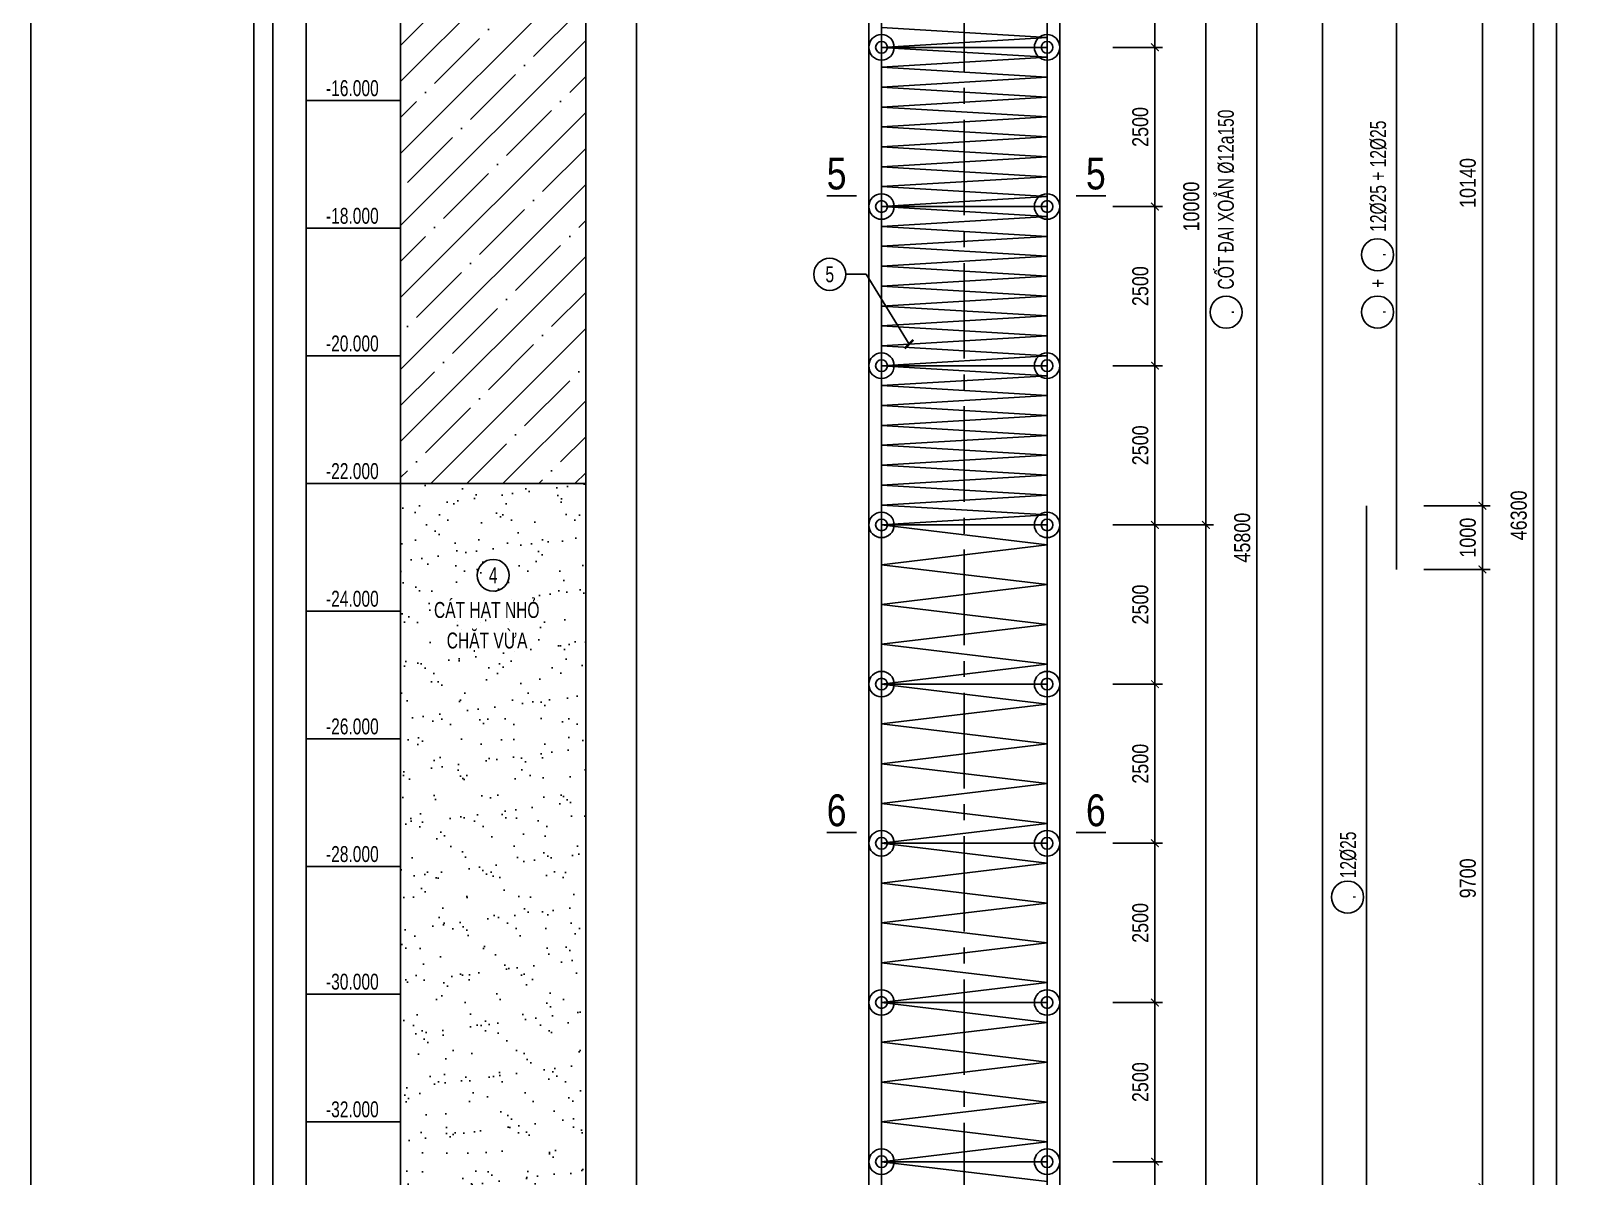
# Model space of a CAD drawing. Extents: x 171424 to 249266, y 74893 to 149166.
# Drawn here: x 193967 to 200056, y 79549 to 84048 of the extents above; entities that cross this region are included whole.
import ezdxf
from ezdxf.enums import TextEntityAlignment as Align

# ---------------------------------------------------------------- set-up
doc = ezdxf.new("R2010")
doc.units = 0
doc.header["$LTSCALE"] = 500
doc.header["$MEASUREMENT"] = 0
doc.header["$PDMODE"] = 3
doc.linetypes.add('CENTER2', pattern=[1.125, 0.75, -0.125, 0.125, -0.125])
doc.layers.get('0').update_dxf_attribs({"linetype": 'CONTINUOUS'})
doc.layers.get('DEFPOINTS').update_dxf_attribs({"linetype": 'CONTINUOUS'})
for name, color, linetype in [('01.CDC.AXIS', 160, 'CENTER2'), ('02.CDC.DIM', 1, 'CONTINUOUS'), ('03.CDC.BORDER', 3, 'CONTINUOUS'), ('05.CDC.STEEL', 4, 'CONTINUOUS'), ('06.CDC.TEXT', 2, 'CONTINUOUS'), ('10.CDC.HATCH', 9, 'CONTINUOUS'), ('11.CDC.NOTE', 8, 'CONTINUOUS'), ('CDC-KHUNGTEN', 7, 'CONTINUOUS'), ('CDC.10.HATCH', 9, 'CONTINUOUS')]:
    doc.layers.add(name, color=color, linetype=linetype)
doc.styles.add('ARIAL', font='arial.ttf', dxfattribs={"width": 0.8})
doc.dimstyles.new('DIM100-25', dxfattribs={"dimtxt": 63, "dimasz": 30, "dimexe": 30, "dimexo": 0, "dimgap": 25, "dimtad": 1, "dimdec": 0, "dimlfac": 4, "dimzin": 0, "dimdsep": 46, "dimtxsty": 'ARIAL', "dimblk": 'ARCHTICK', "dimblk1": 'ARCHTICK', "dimblk2": 'D', "dimcen": 0, "dimdle": 30, "dimclrd": 1, "dimclre": 1, "dimclrt": 2, "dimadec": 0, "dimazin": 0, "dimtfac": 1, "dimtdec": 0, "dimtix": 1, "dimtofl": 0, "dimtmove": 2, "dimatfit": 3, "dimldrblk": 'ARCHTICK', "dimfxl": 1, "dimtolj": 1, "dimtzin": 0, "dimarcsym": 0})

# ---------------------------------------------------------------- blocks, each defined once
blk = doc.blocks.new('_ArchTick')
at = {"color": 0, "linetype": 'ByBlock', "const_width": 0.15}
blk.add_lwpolyline([(-0.5, -0.5), (0.5, 0.5)], dxfattribs=at)
blk = doc.blocks.new('*D221')
at = {"layer": '02.CDC.DIM', "color": 1, "lineweight": -2, "transparency": 16777216}
for p, q in [((198779.5, 87814.2), (198779.5, 76304.2)), ((198212.3, 87784.2), (198809.5, 87784.2)), ((198212.3, 76334.2), (198809.5, 76334.2))]:
    blk.add_line(p, q, dxfattribs=at)
at = {"layer": 'DEFPOINTS', "color": 0, "transparency": 16777216}
for p in [(198212.3, 87784.2), (198212.3, 76334.2), (198779.5, 76334.2)]:
    blk.add_point(p, dxfattribs=at)
at = {"layer": '02.CDC.DIM', "color": 1, "lineweight": -2, "transparency": 16777216, "xscale": 30, "yscale": 30, "zscale": 30}
for p, rotation in [((198779.5, 87784.2), 90), ((198779.5, 76334.2), 270)]:
    blk.add_blockref('_ArchTick', p, dxfattribs=dict(at, rotation=rotation))
at = {"layer": '02.CDC.DIM', "color": 2, "transparency": 16777216, "insert": (198722.3, 82059.2), "char_height": 63, "attachment_point": 5, "rotation": 90, "style": 'ARIAL'}
blk.add_mtext('\\A1;45800', dxfattribs=at)
blk = doc.blocks.new('D')
at = {"layer": '02.CDC.DIM'}
for p, q in [((-50, -50), (50, 50)), ((-86.75, 0), (86.75, 0))]:
    blk.add_line(p, q, dxfattribs=at)
blk = doc.blocks.new('*D222')
at = {"layer": '02.CDC.DIM', "color": 1, "lineweight": -2, "transparency": 16777216}
for p, q in [((198579.5, 84639.2), (198579.5, 82079.2)), ((198214.8, 84609.2), (198609.5, 84609.2)), ((198214.8, 82109.2), (198609.5, 82109.2))]:
    blk.add_line(p, q, dxfattribs=at)
at = {"layer": 'DEFPOINTS', "color": 0, "transparency": 16777216}
for p in [(198214.8, 84609.2), (198214.8, 82109.2), (198579.5, 82109.2)]:
    blk.add_point(p, dxfattribs=at)
at = {"layer": '02.CDC.DIM', "color": 1, "lineweight": -2, "transparency": 16777216, "xscale": 30, "yscale": 30, "zscale": 30}
for p, rotation in [((198579.5, 84609.2), 90), ((198579.5, 82109.2), 270)]:
    blk.add_blockref('_ArchTick', p, dxfattribs=dict(at, rotation=rotation))
at = {"layer": '02.CDC.DIM', "color": 2, "transparency": 16777216, "insert": (198522.3, 83359.2), "char_height": 63, "attachment_point": 5, "rotation": 90, "style": 'ARIAL'}
blk.add_mtext('\\A1;10000', dxfattribs=at)
blk = doc.blocks.new('*D225')
at = {"layer": '02.CDC.DIM', "color": 1, "lineweight": -2, "transparency": 16777216}
for p, q in [((198214.8, 83984.2), (198409.5, 83984.2)), ((198379.5, 84014.2), (198379.5, 83329.2)), ((198214.8, 83359.2), (198409.5, 83359.2))]:
    blk.add_line(p, q, dxfattribs=at)
at = {"layer": 'DEFPOINTS', "color": 0, "transparency": 16777216}
for p in [(198214.8, 83984.2), (198214.8, 83359.2), (198379.5, 83359.2)]:
    blk.add_point(p, dxfattribs=at)
at = {"layer": '02.CDC.DIM', "color": 1, "lineweight": -2, "transparency": 16777216, "xscale": 30, "yscale": 30, "zscale": 30}
for p, rotation in [((198379.5, 83984.2), 90), ((198379.5, 83359.2), 270)]:
    blk.add_blockref('_ArchTick', p, dxfattribs=dict(at, rotation=rotation))
at = {"layer": '02.CDC.DIM', "color": 2, "transparency": 16777216, "insert": (198322.3, 83671.7), "char_height": 63, "attachment_point": 5, "rotation": 90, "style": 'ARIAL'}
blk.add_mtext('\\A1;2500', dxfattribs=at)
blk = doc.blocks.new('*D226')
at = {"layer": '02.CDC.DIM', "color": 1, "lineweight": -2, "transparency": 16777216}
for p, q in [((198214.8, 83359.2), (198409.5, 83359.2)), ((198379.5, 83389.2), (198379.5, 82704.2)), ((198214.8, 82734.2), (198409.5, 82734.2))]:
    blk.add_line(p, q, dxfattribs=at)
at = {"layer": 'DEFPOINTS', "color": 0, "transparency": 16777216}
for p in [(198214.8, 83359.2), (198214.8, 82734.2), (198379.5, 82734.2)]:
    blk.add_point(p, dxfattribs=at)
at = {"layer": '02.CDC.DIM', "color": 1, "lineweight": -2, "transparency": 16777216, "xscale": 30, "yscale": 30, "zscale": 30}
for p, rotation in [((198379.5, 83359.2), 90), ((198379.5, 82734.2), 270)]:
    blk.add_blockref('_ArchTick', p, dxfattribs=dict(at, rotation=rotation))
at = {"layer": '02.CDC.DIM', "color": 2, "transparency": 16777216, "insert": (198322.3, 83046.7), "char_height": 63, "attachment_point": 5, "rotation": 90, "style": 'ARIAL'}
blk.add_mtext('\\A1;2500', dxfattribs=at)
blk = doc.blocks.new('*D227')
at = {"layer": '02.CDC.DIM', "color": 1, "lineweight": -2, "transparency": 16777216}
for p, q in [((198379.5, 82764.2), (198379.5, 82079.2)), ((198214.8, 82734.2), (198409.5, 82734.2)), ((198214.8, 82109.2), (198409.5, 82109.2))]:
    blk.add_line(p, q, dxfattribs=at)
at = {"layer": 'DEFPOINTS', "color": 0, "transparency": 16777216}
for p in [(198214.8, 82734.2), (198214.8, 82109.2), (198379.5, 82109.2)]:
    blk.add_point(p, dxfattribs=at)
at = {"layer": '02.CDC.DIM', "color": 1, "lineweight": -2, "transparency": 16777216, "xscale": 30, "yscale": 30, "zscale": 30}
for p, rotation in [((198379.5, 82734.2), 90), ((198379.5, 82109.2), 270)]:
    blk.add_blockref('_ArchTick', p, dxfattribs=dict(at, rotation=rotation))
at = {"layer": '02.CDC.DIM', "color": 2, "transparency": 16777216, "insert": (198322.3, 82421.7), "char_height": 63, "attachment_point": 5, "rotation": 90, "style": 'ARIAL'}
blk.add_mtext('\\A1;2500', dxfattribs=at)
blk = doc.blocks.new('*D228')
at = {"layer": '02.CDC.DIM', "color": 1, "lineweight": -2, "transparency": 16777216}
for p, q in [((198379.5, 82139.2), (198379.5, 81454.2)), ((198214.8, 82109.2), (198409.5, 82109.2)), ((198214.8, 81484.2), (198409.5, 81484.2))]:
    blk.add_line(p, q, dxfattribs=at)
at = {"layer": 'DEFPOINTS', "color": 0, "transparency": 16777216}
for p in [(198214.8, 82109.2), (198214.8, 81484.2), (198379.5, 81484.2)]:
    blk.add_point(p, dxfattribs=at)
at = {"layer": '02.CDC.DIM', "color": 1, "lineweight": -2, "transparency": 16777216, "xscale": 30, "yscale": 30, "zscale": 30}
for p, rotation in [((198379.5, 82109.2), 90), ((198379.5, 81484.2), 270)]:
    blk.add_blockref('_ArchTick', p, dxfattribs=dict(at, rotation=rotation))
at = {"layer": '02.CDC.DIM', "color": 2, "transparency": 16777216, "insert": (198322.3, 81796.7), "char_height": 63, "attachment_point": 5, "rotation": 90, "style": 'ARIAL'}
blk.add_mtext('\\A1;2500', dxfattribs=at)
blk = doc.blocks.new('*D229')
at = {"layer": '02.CDC.DIM', "color": 1, "lineweight": -2, "transparency": 16777216}
for p, q in [((198214.8, 81484.2), (198409.5, 81484.2)), ((198379.5, 81514.2), (198379.5, 80829.2)), ((198214.8, 80859.2), (198409.5, 80859.2))]:
    blk.add_line(p, q, dxfattribs=at)
at = {"layer": 'DEFPOINTS', "color": 0, "transparency": 16777216}
for p in [(198214.8, 81484.2), (198214.8, 80859.2), (198379.5, 80859.2)]:
    blk.add_point(p, dxfattribs=at)
at = {"layer": '02.CDC.DIM', "color": 1, "lineweight": -2, "transparency": 16777216, "xscale": 30, "yscale": 30, "zscale": 30}
for p, rotation in [((198379.5, 81484.2), 90), ((198379.5, 80859.2), 270)]:
    blk.add_blockref('_ArchTick', p, dxfattribs=dict(at, rotation=rotation))
at = {"layer": '02.CDC.DIM', "color": 2, "transparency": 16777216, "insert": (198322.3, 81171.7), "char_height": 63, "attachment_point": 5, "rotation": 90, "style": 'ARIAL'}
blk.add_mtext('\\A1;2500', dxfattribs=at)
blk = doc.blocks.new('*D230')
at = {"layer": '02.CDC.DIM', "color": 1, "lineweight": -2, "transparency": 16777216}
for p, q in [((198214.8, 80859.2), (198409.5, 80859.2)), ((198379.5, 80889.2), (198379.5, 80204.2)), ((198214.8, 80234.2), (198409.5, 80234.2))]:
    blk.add_line(p, q, dxfattribs=at)
at = {"layer": 'DEFPOINTS', "color": 0, "transparency": 16777216}
for p in [(198214.8, 80859.2), (198214.8, 80234.2), (198379.5, 80234.2)]:
    blk.add_point(p, dxfattribs=at)
at = {"layer": '02.CDC.DIM', "color": 1, "lineweight": -2, "transparency": 16777216, "xscale": 30, "yscale": 30, "zscale": 30}
for p, rotation in [((198379.5, 80859.2), 90), ((198379.5, 80234.2), 270)]:
    blk.add_blockref('_ArchTick', p, dxfattribs=dict(at, rotation=rotation))
at = {"layer": '02.CDC.DIM', "color": 2, "transparency": 16777216, "insert": (198322.3, 80546.7), "char_height": 63, "attachment_point": 5, "rotation": 90, "style": 'ARIAL'}
blk.add_mtext('\\A1;2500', dxfattribs=at)
blk = doc.blocks.new('*D231')
at = {"layer": '02.CDC.DIM', "color": 1, "lineweight": -2, "transparency": 16777216}
for p, q in [((198379.5, 80264.2), (198379.5, 79579.2)), ((198214.8, 80234.2), (198409.5, 80234.2)), ((198214.8, 79609.2), (198409.5, 79609.2))]:
    blk.add_line(p, q, dxfattribs=at)
at = {"layer": 'DEFPOINTS', "color": 0, "transparency": 16777216}
for p in [(198214.8, 80234.2), (198214.8, 79609.2), (198379.5, 79609.2)]:
    blk.add_point(p, dxfattribs=at)
at = {"layer": '02.CDC.DIM', "color": 1, "lineweight": -2, "transparency": 16777216, "xscale": 30, "yscale": 30, "zscale": 30}
for p, rotation in [((198379.5, 80234.2), 90), ((198379.5, 79609.2), 270)]:
    blk.add_blockref('_ArchTick', p, dxfattribs=dict(at, rotation=rotation))
at = {"layer": '02.CDC.DIM', "color": 2, "transparency": 16777216, "insert": (198322.3, 79921.7), "char_height": 63, "attachment_point": 5, "rotation": 90, "style": 'ARIAL'}
blk.add_mtext('\\A1;2500', dxfattribs=at)
blk = doc.blocks.new('*D232')
at = {"layer": '02.CDC.DIM', "color": 1, "lineweight": -2, "transparency": 16777216}
for p, q in [((198214.8, 79609.2), (198409.5, 79609.2)), ((198379.5, 79639.2), (198379.5, 78954.2)), ((198214.8, 78984.2), (198409.5, 78984.2))]:
    blk.add_line(p, q, dxfattribs=at)
at = {"layer": 'DEFPOINTS', "color": 0, "transparency": 16777216}
for p in [(198214.8, 79609.2), (198214.8, 78984.2), (198379.5, 78984.2)]:
    blk.add_point(p, dxfattribs=at)
at = {"layer": '02.CDC.DIM', "color": 1, "lineweight": -2, "transparency": 16777216, "xscale": 30, "yscale": 30, "zscale": 30}
for p, rotation in [((198379.5, 79609.2), 90), ((198379.5, 78984.2), 270)]:
    blk.add_blockref('_ArchTick', p, dxfattribs=dict(at, rotation=rotation))
at = {"layer": '02.CDC.DIM', "color": 2, "transparency": 16777216, "insert": (198322.3, 79296.7), "char_height": 63, "attachment_point": 5, "rotation": 90, "style": 'ARIAL'}
blk.add_mtext('\\A1;2500', dxfattribs=at)
blk = doc.blocks.new('*D238')
at = {"layer": '02.CDC.DIM', "color": 1, "lineweight": -2, "transparency": 16777216}
for p, q in [((198579.5, 82139.2), (198579.5, 76304.2)), ((198214.8, 82109.2), (198609.5, 82109.2)), ((198212.3, 76334.2), (198609.5, 76334.2))]:
    blk.add_line(p, q, dxfattribs=at)
at = {"layer": 'DEFPOINTS', "color": 0, "transparency": 16777216}
for p in [(198214.8, 82109.2), (198212.3, 76334.2), (198579.5, 76334.2)]:
    blk.add_point(p, dxfattribs=at)
at = {"layer": '02.CDC.DIM', "color": 1, "lineweight": -2, "transparency": 16777216, "xscale": 30, "yscale": 30, "zscale": 30}
for p, rotation in [((198579.5, 82109.2), 90), ((198579.5, 76334.2), 270)]:
    blk.add_blockref('_ArchTick', p, dxfattribs=dict(at, rotation=rotation))
at = {"layer": '02.CDC.DIM', "color": 2, "transparency": 16777216, "insert": (198522.3, 79221.7), "char_height": 63, "attachment_point": 5, "rotation": 90, "style": 'ARIAL'}
blk.add_mtext('\\A1;23100', dxfattribs=at)
blk = doc.blocks.new('*D241')
at = {"layer": '02.CDC.DIM', "color": 1, "lineweight": -2, "transparency": 16777216}
for p, q in [((199435.5, 87934.2), (199895.1, 87934.2)), ((199865.1, 87964.2), (199865.1, 76329.2)), ((199435.5, 76359.2), (199895.1, 76359.2))]:
    blk.add_line(p, q, dxfattribs=at)
at = {"layer": 'DEFPOINTS', "color": 0, "transparency": 16777216}
for p in [(199435.5, 87934.2), (199435.5, 76359.2), (199865.1, 76359.2)]:
    blk.add_point(p, dxfattribs=at)
at = {"layer": '02.CDC.DIM', "color": 1, "lineweight": -2, "transparency": 16777216, "xscale": 30, "yscale": 30, "zscale": 30}
for p, rotation in [((199865.1, 87934.2), 90), ((199865.1, 76359.2), 270)]:
    blk.add_blockref('_ArchTick', p, dxfattribs=dict(at, rotation=rotation))
at = {"layer": '02.CDC.DIM', "color": 2, "transparency": 16777216, "insert": (199807.9, 82146.7), "char_height": 63, "attachment_point": 5, "rotation": 90, "style": 'ARIAL'}
blk.add_mtext('\\A1;46300', dxfattribs=at)
blk = doc.blocks.new('*D242')
at = {"layer": '02.CDC.DIM', "color": 1, "lineweight": -2, "transparency": 16777216}
for p, q in [((199665.1, 81964.2), (199665.1, 79479.2)), ((199435.5, 81934.2), (199695.1, 81934.2)), ((199435.5, 79509.2), (199695.1, 79509.2))]:
    blk.add_line(p, q, dxfattribs=at)
at = {"layer": 'DEFPOINTS', "color": 0, "transparency": 16777216}
for p in [(199435.5, 81934.2), (199435.5, 79509.2), (199665.1, 79509.2)]:
    blk.add_point(p, dxfattribs=at)
at = {"layer": '02.CDC.DIM', "color": 1, "lineweight": -2, "transparency": 16777216, "xscale": 30, "yscale": 30, "zscale": 30}
for p, rotation in [((199665.1, 81934.2), 90), ((199665.1, 79509.2), 270)]:
    blk.add_blockref('_ArchTick', p, dxfattribs=dict(at, rotation=rotation))
at = {"layer": '02.CDC.DIM', "color": 2, "transparency": 16777216, "insert": (199607.9, 80721.7), "char_height": 63, "attachment_point": 5, "rotation": 90, "style": 'ARIAL'}
blk.add_mtext('\\A1;9700', dxfattribs=at)
blk = doc.blocks.new('*D243')
at = {"layer": '02.CDC.DIM', "color": 1, "lineweight": -2, "transparency": 16777216}
for p, q in [((199665.1, 81904.2), (199665.1, 82214.2)), ((199435.5, 82184.2), (199695.1, 82184.2)), ((199435.5, 81934.2), (199695.1, 81934.2))]:
    blk.add_line(p, q, dxfattribs=at)
at = {"layer": 'DEFPOINTS', "color": 0, "transparency": 16777216}
for p in [(199435.5, 82184.2), (199665.1, 82184.2), (199435.5, 81934.2)]:
    blk.add_point(p, dxfattribs=at)
at = {"layer": '02.CDC.DIM', "color": 1, "lineweight": -2, "transparency": 16777216, "xscale": 30, "yscale": 30, "zscale": 30}
for p, rotation in [((199665.1, 82184.2), 90), ((199665.1, 81934.2), 270)]:
    blk.add_blockref('_ArchTick', p, dxfattribs=dict(at, rotation=rotation))
at = {"layer": '02.CDC.DIM', "color": 2, "transparency": 16777216, "insert": (199607.9, 82059.2), "char_height": 63, "attachment_point": 5, "rotation": 90, "style": 'ARIAL'}
blk.add_mtext('\\A1;1000', dxfattribs=at)
blk = doc.blocks.new('*D244')
at = {"layer": '02.CDC.DIM', "color": 1, "lineweight": -2, "transparency": 16777216}
for p, q in [((199435.5, 84719.2), (199695.1, 84719.2)), ((199665.1, 82154.2), (199665.1, 84749.2)), ((199435.5, 82184.2), (199695.1, 82184.2))]:
    blk.add_line(p, q, dxfattribs=at)
at = {"layer": 'DEFPOINTS', "color": 0, "transparency": 16777216}
for p in [(199435.5, 84719.2), (199665.1, 84719.2), (199435.5, 82184.2)]:
    blk.add_point(p, dxfattribs=at)
at = {"layer": '02.CDC.DIM', "color": 1, "lineweight": -2, "transparency": 16777216, "xscale": 30, "yscale": 30, "zscale": 30}
for p, rotation in [((199665.1, 84719.2), 90), ((199665.1, 82184.2), 270)]:
    blk.add_blockref('_ArchTick', p, dxfattribs=dict(at, rotation=rotation))
at = {"layer": '02.CDC.DIM', "color": 2, "transparency": 16777216, "insert": (199607.9, 83451.7), "char_height": 63, "attachment_point": 5, "rotation": 90, "style": 'ARIAL'}
blk.add_mtext('\\A1;10140', dxfattribs=at)
blk = doc.blocks.new('*D252')
at = {"layer": '02.CDC.DIM', "color": 1, "lineweight": -2, "transparency": 16777216}
for p, q in [((198379.5, 84639.2), (198379.5, 83954.2)), ((198214.8, 84609.2), (198409.5, 84609.2)), ((198214.8, 83984.2), (198409.5, 83984.2))]:
    blk.add_line(p, q, dxfattribs=at)
at = {"layer": 'DEFPOINTS', "color": 0, "transparency": 16777216}
for p in [(198214.8, 84609.2), (198214.8, 83984.2), (198379.5, 83984.2)]:
    blk.add_point(p, dxfattribs=at)
at = {"layer": '02.CDC.DIM', "color": 1, "lineweight": -2, "transparency": 16777216, "xscale": 30, "yscale": 30, "zscale": 30}
for p, rotation in [((198379.5, 84609.2), 90), ((198379.5, 83984.2), 270)]:
    blk.add_blockref('_ArchTick', p, dxfattribs=dict(at, rotation=rotation))
at = {"layer": '02.CDC.DIM', "color": 2, "transparency": 16777216, "insert": (198322.3, 84296.7), "char_height": 63, "attachment_point": 5, "rotation": 90, "style": 'ARIAL'}
blk.add_mtext('\\A1;2500', dxfattribs=at)
blk = doc.blocks.new('KHUNG A1')
at = {"layer": 'CDC-KHUNGTEN'}
blk.add_lwpolyline([(10366.22, 712.17), (10366.22, 1278.17), (9655.22, 1278.17), (9655.22, 712.17)], close=True, dxfattribs=at)
at = {"layer": 'CDC.10.HATCH', "color": 8}
blk.add_lwpolyline([(9652.22, 709.17), (10447.22, 709.17), (10447.22, 1281.17), (9652.22, 1281.17)], close=True, dxfattribs=at)
at = {"layer": 'DEFPOINTS', "color": 1}
blk.add_lwpolyline([(9617.22, 698.17), (9617.22, 1292.17), (10458.22, 1292.17), (10458.22, 698.17), (9617.22, 698.17)], close=True, dxfattribs=at)

msp = doc.modelspace()

# ---------------------------------------------------------------- hatches: boundary and pattern name
at = {"layer": '10.CDC.HATCH'}
h = msp.add_hatch(dxfattribs=at)
h.set_pattern_fill('ANSI35', color=256, scale=800, style=0)
h.set_pattern_definition([(45, (112749.13, -50296.01), (-141.42136, 141.42136), []), (45, (112890.55, -50296.01), (-141.42136, 141.42136), [250, -50, 0, -50])])
h.paths.add_polyline_path([(195418.23, 82271.74), (196144.69, 82271.74), (196144.69, 86378.5), (195418.23, 86378.5)])
h.paths.add_polyline_path([(195748.49, 85969.92), (195814.42, 85969.92), (195814.42, 86065.72), (195748.49, 86065.72)], flags=24)
h.paths.add_polyline_path([(195469.26, 85771.93), (196079.44, 85771.93), (196079.44, 85890.94), (195469.26, 85890.94)], flags=24)
h = msp.add_hatch(dxfattribs=at)
h.set_pattern_fill('AR-SAND', color=256, scale=80, style=0)
h.set_pattern_definition([(37.5, (112749.13, -50296.01), (-5.03947, 154.1459), [0, -121.6, 0, -136, 0, -130]), (7.5, (112749.13, -50296.01), (141.58214, 225.77169), [0, -65.6, 0, -109.6, 0, -42]), (327.5, (112650.73, -50296.01), (249.13135, 0.45272), [0, -40, 0, -144, 0, -188]), (317.5, (112650.73, -50296), (240.49013, 70.21405), [0, -20, 0, -94.4, 0, -108])])
h.paths.add_polyline_path([(195418.23, 77761.52), (196144.69, 77761.52), (196144.69, 82271.74), (195418.23, 82271.74)])
h.paths.add_polyline_path([(195748.84, 81864.61), (195814.08, 81864.61), (195814.08, 81958.36), (195748.84, 81958.36)], flags=24)
h.paths.add_polyline_path([(195576.07, 81587.24), (195939.3, 81587.24), (195939.3, 81725.43), (195576.07, 81725.43)], flags=24)
h.paths.add_polyline_path([(195526.07, 81707.24), (195986.38, 81707.24), (195986.38, 81845.43), (195526.07, 81845.43)], flags=24)

# ---------------------------------------------------------------- linework, layer by layer
at = {"layer": '01.CDC.AXIS'}
msp.add_line((197631.06, 88199.9), (197631.06, 76319.24), dxfattribs=at)
at = {"layer": '03.CDC.BORDER'}
for p, q in [((195418.23, 89355.41), (195418.23, 75255.83)), ((199037.42, 88895.41), (199037.42, 75255.83)), ((199955.93, 88895.41), (199955.93, 75255.83)), ((197256.06, 83984.24), (197256.06, 84609.24)), ((198006.06, 83984.24), (198006.06, 84609.24)), ((197256.06, 83359.24), (197256.06, 83984.24)), ((198006.06, 83359.24), (198006.06, 83984.24)), ((195047.17, 83775.15), (195418.23, 83775.15)), ((197256.06, 82734.24), (197256.06, 83359.24)), ((198006.06, 82734.24), (198006.06, 83359.24)), ((195047.17, 83274.02), (195418.23, 83274.02)), ((195047.17, 82772.88), (195418.23, 82772.88)), ((197256.06, 82109.24), (197256.06, 82734.24)), ((198006.06, 82109.24), (198006.06, 82734.24)), ((195047.17, 82271.74), (195418.23, 82271.74)), ((196144.69, 82271.74), (195418.23, 82271.74)), ((197256.06, 81484.24), (197256.06, 82109.24)), ((198006.06, 81484.24), (198006.06, 82109.24)), ((195047.17, 81770.61), (195418.23, 81770.61)), ((197256.06, 80859.24), (197256.06, 81484.24)), ((198006.06, 80859.24), (198006.06, 81484.24)), ((195047.17, 81269.47), (195418.23, 81269.47)), ((197256.06, 80234.24), (197256.06, 80859.24)), ((198006.06, 80234.24), (198006.06, 80859.24)), ((195047.17, 80768.33), (195418.23, 80768.33)), ((195047.17, 80267.2), (195418.23, 80267.2)), ((197256.06, 79609.24), (197256.06, 80234.24)), ((198006.06, 79609.24), (198006.06, 80234.24)), ((195047.17, 79766.06), (195418.23, 79766.06)), ((197256.06, 78984.24), (197256.06, 79609.24)), ((198006.06, 78984.24), (198006.06, 79609.24))]:
    msp.add_line(p, q, dxfattribs=at)
for points in [[(195047.17, 89355.41), (196144.69, 89355.41), (196144.69, 75255.83), (195047.17, 75255.83)], [(196344.69, 89355.41), (199955.93, 89355.41), (199955.93, 75255.83), (196344.69, 75255.83)]]:
    msp.add_lwpolyline(points, close=True, dxfattribs=at)
for centre, radius in [((197306.06, 83984.24), 50), ((197956.06, 83984.24), 50), ((197306.06, 83984.24), 23.06), ((197956.06, 83984.24), 23.06), ((197306.06, 83359.24), 50), ((197306.06, 83359.24), 23.06), ((197956.06, 83359.24), 50), ((197956.06, 83359.24), 23.06), ((197306.06, 82734.24), 50), ((197306.06, 82734.24), 23.06), ((197956.06, 82734.24), 50), ((197956.06, 82734.24), 23.06), ((197306.06, 82109.24), 50), ((197956.06, 82109.24), 50), ((197306.06, 82109.24), 23.06), ((197956.06, 82109.24), 23.06), ((197306.06, 81484.24), 50), ((197956.06, 81484.24), 50), ((197306.06, 81484.24), 23.06), ((197956.06, 81484.24), 23.06), ((197306.06, 80859.24), 50), ((197306.06, 80859.24), 23.06), ((197956.06, 80859.24), 50), ((197956.06, 80859.24), 23.06), ((197306.06, 80234.24), 50), ((197306.06, 80234.24), 23.06), ((197956.06, 80234.24), 50), ((197956.06, 80234.24), 23.06), ((197306.06, 79609.24), 50), ((197956.06, 79609.24), 50), ((197306.06, 79609.24), 23.06), ((197956.06, 79609.24), 23.06)]:
    msp.add_circle(centre, radius, dxfattribs=at)
at = {"layer": '05.CDC.STEEL'}
for p, q in [((199327.32, 81934.24), (199327.32, 84859.24)), ((197306.06, 83984.24), (197306.06, 84609.24)), ((197956.06, 83984.24), (197956.06, 84609.24)), ((197956.06, 84023.31), (197306.06, 83984.24)), ((197306.06, 83984.24), (197956.06, 83984.24)), ((197306.06, 83359.24), (197306.06, 83984.24)), ((197306.06, 83984.24), (197956.06, 83984.24)), ((197956.06, 83359.24), (197956.06, 83984.24)), ((197956.06, 83945.18), (197306.06, 83906.12)), ((197956.06, 83867.06), (197306.06, 83827.99)), ((197956.06, 83788.93), (197306.06, 83749.87)), ((197956.06, 83710.81), (197306.06, 83671.74)), ((197956.06, 83632.68), (197306.06, 83593.62)), ((197956.06, 83554.56), (197306.06, 83515.49)), ((197956.06, 83476.43), (197306.06, 83437.37)), ((197956.06, 83398.31), (197306.06, 83359.24)), ((197306.06, 83359.24), (197956.06, 83359.24)), ((197306.06, 82734.24), (197306.06, 83359.24)), ((197306.06, 83359.24), (197956.06, 83359.24)), ((197956.06, 82734.24), (197956.06, 83359.24)), ((197956.06, 83320.18), (197306.06, 83281.12)), ((197956.06, 83242.06), (197306.06, 83202.99)), ((197956.06, 83163.93), (197306.06, 83124.87)), ((197956.06, 83085.81), (197306.06, 83046.74)), ((197956.06, 83007.68), (197306.06, 82968.62)), ((197956.06, 82929.56), (197306.06, 82890.49)), ((197956.06, 82851.43), (197306.06, 82812.37)), ((197956.06, 82773.31), (197306.06, 82734.24)), ((197306.06, 82734.24), (197956.06, 82734.24)), ((197306.06, 82109.24), (197306.06, 82734.24)), ((197306.06, 82734.24), (197956.06, 82734.24)), ((197956.06, 82695.18), (197306.06, 82656.12)), ((197956.06, 82109.24), (197956.06, 82734.24)), ((197956.06, 82617.06), (197306.06, 82577.99)), ((197956.06, 82538.93), (197306.06, 82499.87)), ((197956.06, 82460.81), (197306.06, 82421.74)), ((197956.06, 82382.68), (197306.06, 82343.62)), ((197956.06, 82304.56), (197306.06, 82265.49)), ((197956.06, 82226.43), (197306.06, 82187.37)), ((197956.06, 82148.31), (197306.06, 82109.24)), ((199209.66, 79259.24), (199209.66, 82184.24)), ((197306.06, 82109.24), (197956.06, 82109.24)), ((197306.06, 81484.24), (197306.06, 82109.24)), ((197306.06, 82109.24), (197956.06, 82109.24)), ((197956.06, 81484.24), (197956.06, 82109.24)), ((197956.06, 82031.12), (197306.06, 81952.99)), ((197956.06, 81874.87), (197306.06, 81796.74)), ((197956.06, 81718.62), (197306.06, 81640.49)), ((197956.06, 81562.37), (197306.06, 81484.24)), ((197306.06, 81484.24), (197956.06, 81484.24)), ((197306.06, 80859.24), (197306.06, 81484.24)), ((197306.06, 81484.24), (197956.06, 81484.24)), ((197956.06, 80859.24), (197956.06, 81484.24)), ((197956.06, 81406.12), (197306.06, 81327.99)), ((197956.06, 81249.87), (197306.06, 81171.74)), ((197956.06, 81093.62), (197306.06, 81015.49)), ((197956.06, 80937.37), (197306.06, 80859.24)), ((197306.06, 80859.24), (197956.06, 80859.24)), ((197306.06, 80234.24), (197306.06, 80859.24)), ((197306.06, 80859.24), (197956.06, 80859.24)), ((197956.06, 80234.24), (197956.06, 80859.24)), ((197956.06, 80781.12), (197306.06, 80702.99)), ((197956.06, 80624.87), (197306.06, 80546.74)), ((197956.06, 80468.62), (197306.06, 80390.49)), ((197956.06, 80312.37), (197306.06, 80234.24)), ((197306.06, 80234.24), (197956.06, 80234.24)), ((197306.06, 79609.24), (197306.06, 80234.24)), ((197306.06, 80234.24), (197956.06, 80234.24)), ((197956.06, 79609.24), (197956.06, 80234.24)), ((197956.06, 80156.12), (197306.06, 80077.99)), ((197956.06, 79999.87), (197306.06, 79921.74)), ((197956.06, 79843.62), (197306.06, 79765.49)), ((197956.06, 79687.37), (197306.06, 79609.24)), ((197306.06, 79609.24), (197956.06, 79609.24)), ((197306.06, 78984.24), (197306.06, 79609.24)), ((197306.06, 79609.24), (197956.06, 79609.24)), ((197956.06, 78984.24), (197956.06, 79609.24))]:
    msp.add_line(p, q, dxfattribs=at)
at = {"layer": '10.CDC.HATCH'}
for p, q in [((197306.06, 84062.37), (197956.06, 84023.31)), ((197306.06, 83984.24), (197956.06, 83945.18)), ((197306.06, 83906.12), (197956.06, 83867.06)), ((197306.06, 83827.99), (197956.06, 83788.93)), ((197306.06, 83749.87), (197956.06, 83710.81)), ((197306.06, 83671.74), (197956.06, 83632.68)), ((197306.06, 83593.62), (197956.06, 83554.56)), ((197306.06, 83515.49), (197956.06, 83476.43)), ((197306.06, 83437.37), (197956.06, 83398.31)), ((197306.06, 83359.24), (197956.06, 83320.18)), ((197306.06, 83281.12), (197956.06, 83242.06)), ((197306.06, 83202.99), (197956.06, 83163.93)), ((197306.06, 83124.87), (197956.06, 83085.81)), ((197306.06, 83046.74), (197956.06, 83007.68)), ((197306.06, 82968.62), (197956.06, 82929.56)), ((197306.06, 82890.49), (197956.06, 82851.43)), ((197306.06, 82812.37), (197956.06, 82773.31)), ((197306.06, 82734.24), (197956.06, 82695.18)), ((197306.06, 82656.12), (197956.06, 82617.06)), ((197306.06, 82577.99), (197956.06, 82538.93)), ((197306.06, 82499.87), (197956.06, 82460.81)), ((197306.06, 82421.74), (197956.06, 82382.68)), ((197306.06, 82343.62), (197956.06, 82304.56)), ((197306.06, 82265.49), (197956.06, 82226.43)), ((197306.06, 82187.37), (197956.06, 82148.31)), ((197306.06, 82109.24), (197956.06, 82031.12)), ((197306.06, 81952.99), (197956.06, 81874.87)), ((197306.06, 81796.74), (197956.06, 81718.62)), ((197306.06, 81640.49), (197956.06, 81562.37)), ((197306.06, 81484.24), (197956.06, 81406.12)), ((197306.06, 81327.99), (197956.06, 81249.87)), ((197306.06, 81171.74), (197956.06, 81093.62)), ((197306.06, 81015.49), (197956.06, 80937.37)), ((197306.06, 80859.24), (197956.06, 80781.12)), ((197306.06, 80702.99), (197956.06, 80624.87)), ((197306.06, 80546.74), (197956.06, 80468.62)), ((197306.06, 80390.49), (197956.06, 80312.37)), ((197306.06, 80234.24), (197956.06, 80156.12)), ((197306.06, 80077.99), (197956.06, 79999.87)), ((197306.06, 79921.74), (197956.06, 79843.62)), ((197306.06, 79765.49), (197956.06, 79687.37)), ((197306.06, 79609.24), (197956.06, 79531.12))]:
    msp.add_line(p, q, dxfattribs=at)
at = {"layer": '11.CDC.NOTE'}
msp.add_lwpolyline([(197165.83, 83093.15), (197245.68, 83093.15), (197414.14, 82818.52)], dxfattribs=at)
at = {"layer": '11.CDC.NOTE', "const_width": 10}
msp.add_lwpolyline([(197396.78, 82801.69), (197431.1, 82836.01)], dxfattribs=at)
at = {"layer": '11.CDC.NOTE'}
for centre, radius in [((199253.48, 83170.04), 63), ((197102.83, 83093.15), 63), ((198659.09, 82944.3), 63), ((199253.48, 82944.9), 63), ((195781.46, 81911.49), 62.5), ((199135.82, 80648.12), 63)]:
    msp.add_circle(centre, radius, dxfattribs=at)

# ---------------------------------------------------------------- block references
at = {"xscale": 25, "yscale": 25, "zscale": 25}
msp.add_blockref('KHUNG A1', (-46463.42, 57438.58), dxfattribs=at)

# ---------------------------------------------------------------- texts
at = {"layer": '06.CDC.TEXT', "style": 'ARIAL', "width": 0.7}
for s, p in [('-16.000', (195228.69, 83824.02)), ('-18.000', (195228.69, 83322.88)), ('-20.000', (195228.69, 82821.75)), ('-22.000', (195228.69, 82320.61)), ('-24.000', (195228.69, 81819.47)), ('-26.000', (195228.69, 81318.34)), ('-28.000', (195228.69, 80817.2)), ('-30.000', (195228.69, 80316.06)), ('-32.000', (195228.69, 79814.93))]:
    msp.add_text(s, height=62.5, dxfattribs=at).set_placement(p, align=Align.MIDDLE)
msp.add_text('CỐT ĐAI XOẮN %%C12a150', height=62.5, rotation=90, dxfattribs=at).set_placement((198689.07, 83033.29))
for s, p in [('12%%C25 + 12%%C25', (199255.19, 83478.2)), ('12%%C25', (199137.53, 80813.52))]:
    msp.add_text(s, height=62.5, rotation=90, dxfattribs=at).set_placement(p, align=Align.MIDDLE)
at = {"layer": '06.CDC.TEXT', "style": 'ARIAL', "width": 0.8}
for s, p in [('%%U5 ', (197149.19, 83426.39)), ('%%U 5', (198128.04, 83426.39)), ('%%U6 ', (197149.19, 80926.39)), ('%%U 6', (198128.04, 80926.39))]:
    msp.add_text(s, height=125, dxfattribs=at).set_placement(p, align=Align.CENTER)
at = {"layer": '06.CDC.TEXT', "style": 'ARIAL', "width": 0.7}
for s, p in [('.', (199253.48, 83170.04)), ('+', (199253.48, 83057.8)), ('.', (198659.09, 82944.3)), ('.', (199253.48, 82944.9)), ('.', (199135.82, 80648.12))]:
    msp.add_text(s, height=62.5, rotation=90, dxfattribs=at).set_placement(p, align=Align.MIDDLE_CENTER)
for s, p in [('5', (197102.83, 83093.15)), ('4', (195781.46, 81911.49))]:
    msp.add_text(s, height=62.5, dxfattribs=at).set_placement(p, align=Align.MIDDLE_CENTER)
for s, p in [('CÁT HẠT NHỎ', (195549.1, 81744.12)), ('CHẶT VỪA', (195599.1, 81624.12))]:
    msp.add_text(s, height=62.5, dxfattribs=at).set_placement(p)

# ---------------------------------------------------------------- dimensions: what is measured, and where the dimension line sits
at = {"layer": '02.CDC.DIM'}
for base, p1, p2, angle, picture, middle in [((199865.11, 76359.24), (199435.47, 87934.24), (199435.47, 76359.24), 270, '*D241', (199807.93, 82146.74)), ((198779.47, 76334.24), (198212.3, 87784.24), (198212.3, 76334.24), 270, '*D221', (198722.31, 82059.24)), ((199665.11, 84719.24), (199435.47, 82184.24), (199435.47, 84719.24), 270, '*D244', (199607.95, 83451.74)), ((198579.47, 82109.24), (198214.81, 84609.24), (198214.81, 82109.24), 270, '*D222', (198522.31, 83359.24)), ((198379.47, 83984.24), (198214.81, 84609.24), (198214.81, 83984.24), 90, '*D252', (198322.31, 84296.74)), ((198379.47, 83359.24), (198214.81, 83984.24), (198214.81, 83359.24), 90, '*D225', (198322.31, 83671.74)), ((198379.47, 82734.24), (198214.81, 83359.24), (198214.81, 82734.24), 90, '*D226', (198322.31, 83046.74)), ((198379.47, 82109.24), (198214.81, 82734.24), (198214.81, 82109.24), 90, '*D227', (198322.31, 82421.74)), ((199665.11, 82184.24), (199435.47, 81934.24), (199435.47, 82184.24), 270, '*D243', (199607.95, 82059.24)), ((198579.47, 76334.24), (198214.81, 82109.24), (198212.3, 76334.24), 90, '*D238', (198522.29, 79221.74)), ((198379.47, 81484.24), (198214.81, 82109.24), (198214.81, 81484.24), 90, '*D228', (198322.31, 81796.74)), ((199665.11, 79509.24), (199435.47, 81934.24), (199435.47, 79509.24), 270, '*D242', (199607.95, 80721.74)), ((198379.47, 80859.24), (198214.81, 81484.24), (198214.81, 80859.24), 90, '*D229', (198322.31, 81171.74)), ((198379.47, 80234.24), (198214.81, 80859.24), (198214.81, 80234.24), 90, '*D230', (198322.31, 80546.74)), ((198379.47, 79609.24), (198214.81, 80234.24), (198214.81, 79609.24), 90, '*D231', (198322.31, 79921.74)), ((198379.47, 78984.24), (198214.81, 79609.24), (198214.81, 78984.24), 90, '*D232', (198322.31, 79296.74))]:
    dim = msp.add_linear_dim(base=base, p1=p1, p2=p2, angle=angle, dimstyle='DIM100-25', dxfattribs=at)
    dim.commit()
    dim.dimension.update_dxf_attribs({"geometry": picture, "text_midpoint": middle})

doc.saveas('drawing.dxf')
